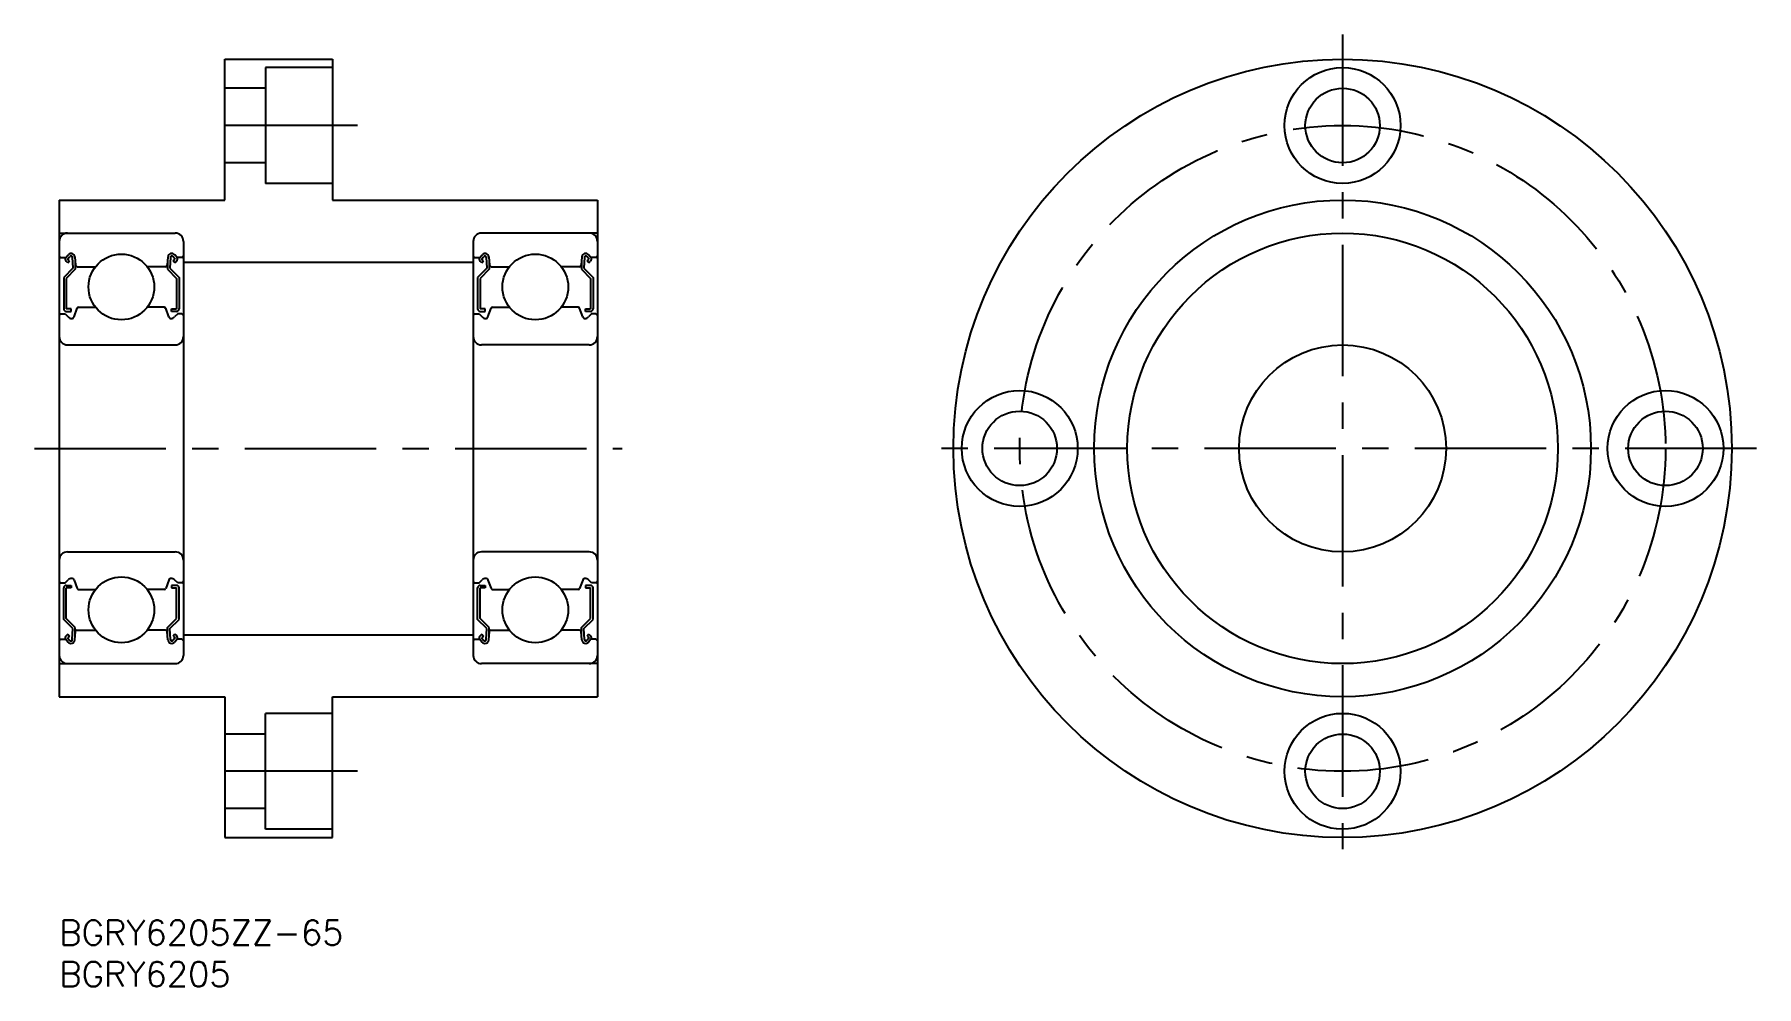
# Model space of a CAD drawing. Extents: x -3 to 205, y -8 to 107.
import ezdxf

# ---------------------------------------------------------------- set-up
doc = ezdxf.new("R2010")
doc.units = 0
doc.header["$LTSCALE"] = 0.5
doc.linetypes.add('CENTER', pattern=[50.8, 31.75, -6.35, 6.35, -6.35])
for name, color, linetype in [('MSM_CENTER', 1, 'CENTER'), ('MSM_CONTINUOUS', 7, 'CONTINUOUS'), ('MSM_PART_NUMBER', 7, 'CONTINUOUS')]:
    doc.layers.add(name, color=color, linetype=linetype)
doc.styles.get("Standard").update_dxf_attribs({"font": 'txt.shx', "height": 3, "bigfont": 'bigfont.shx'})

# ---------------------------------------------------------------- blocks, each defined once
blk = doc.blocks.new('*U2')
at = {"layer": 'MSM_PART_NUMBER'}
blk.add_text('BGRY6205ZZ-65', height=3, dxfattribs=at).set_placement((0, -3))
blk = doc.blocks.new('*U3')
at = {"layer": 'MSM_PART_NUMBER'}
blk.add_text('BGRY6205', height=3, dxfattribs=at).set_placement((0, -8))

msp = doc.modelspace()

# ---------------------------------------------------------------- linework, layer by layer
at = {"layer": 'MSM_CENTER'}
for p, q in [((155, 107), (155, 7)), ((36, 96), (17, 96)), ((-3, 57), (68, 57)), ((205, 57), (105, 57)), ((36, 18), (17, 18))]:
    msp.add_line(p, q, dxfattribs=at)
msp.add_circle((155, 57), 39, dxfattribs=at)
at = {"layer": 'MSM_CONTINUOUS'}
for p, q in [((20, 104), (33, 104)), ((20, 87), (20, 104)), ((33, 104), (33, 87)), ((33, 103), (24.9, 103)), ((24.9, 103), (24.9, 89)), ((24.9, 100.5), (20, 100.5)), ((24.9, 91.5), (20, 91.5)), ((33, 89), (24.9, 89)), ((0, 87), (20, 87)), ((0, 87), (0, 27)), ((33, 87), (65, 87)), ((65, 87), (65, 27)), ((0, 83), (14, 83)), ((15, 82), (15, 32)), ((50, 82), (50, 32)), ((65, 83), (51, 83)), ((0.2, 80.05), (0.78, 80.05)), ((0.78, 80.05), (1.06, 80.39)), ((1.05, 79.43), (0.82, 79.63)), ((1.01, 79.86), (1.29, 80.19)), ((1.24, 79.66), (1.01, 79.86)), ((1.05, 79.43), (1.24, 79.66)), ((1.57, 80.1), (1.63, 78.75)), ((1.87, 80.13), (1.96, 79.13)), ((1.93, 79.48), (1.93, 78.63)), ((13.13, 80.13), (13.04, 79.13)), ((13.07, 79.48), (13.07, 78.63)), ((13.43, 80.1), (13.37, 78.75)), ((13.99, 79.86), (13.71, 80.19)), ((13.76, 79.66), (13.99, 79.86)), ((13.95, 79.43), (13.76, 79.66)), ((14.22, 80.05), (13.94, 80.39)), ((13.95, 79.43), (14.18, 79.63)), ((14.8, 80.05), (14.22, 80.05)), ((15, 79.5), (50, 79.5)), ((50.2, 80.05), (50.78, 80.05)), ((50.78, 80.05), (51.06, 80.39)), ((51.05, 79.43), (50.82, 79.63)), ((51.01, 79.86), (51.29, 80.19)), ((51.24, 79.66), (51.01, 79.86)), ((51.05, 79.43), (51.24, 79.66)), ((51.57, 80.1), (51.63, 78.75)), ((51.87, 80.13), (51.96, 79.13)), ((51.93, 79.48), (51.93, 78.63)), ((63.13, 80.13), (63.04, 79.13)), ((63.07, 79.48), (63.07, 78.63)), ((63.43, 80.1), (63.37, 78.75)), ((63.99, 79.86), (63.71, 80.19)), ((63.76, 79.66), (63.99, 79.86)), ((63.95, 79.43), (63.76, 79.66)), ((64.22, 80.05), (63.94, 80.39)), ((63.95, 79.43), (64.18, 79.63)), ((64.8, 80.05), (64.22, 80.05)), ((1.63, 78.75), (0.53, 77.65)), ((0.53, 77.65), (0.53, 73.85)), ((1.93, 78.63), (0.83, 77.53)), ((0.83, 77.53), (0.83, 73.85)), ((2.16, 78.95), (4.38, 78.95)), ((12.84, 78.95), (10.62, 78.95)), ((13.07, 78.63), (14.17, 77.53)), ((13.37, 78.75), (14.47, 77.65)), ((14.17, 77.53), (14.17, 73.85)), ((14.47, 77.65), (14.47, 73.85)), ((51.63, 78.75), (50.53, 77.65)), ((50.53, 77.65), (50.53, 73.85)), ((51.93, 78.63), (50.83, 77.53)), ((50.83, 77.53), (50.83, 73.85)), ((52.16, 78.95), (54.38, 78.95)), ((62.84, 78.95), (60.62, 78.95)), ((63.07, 78.63), (64.17, 77.53)), ((63.37, 78.75), (64.47, 77.65)), ((64.17, 77.53), (64.17, 73.85)), ((64.47, 77.65), (64.47, 73.85)), ((0.2, 73.25), (0.7, 73.25)), ((0.7, 73.25), (1.07, 72.88)), ((1.45, 73.85), (0.83, 73.85)), ((0.83, 73.55), (1.45, 73.55)), ((1.45, 73.55), (1.45, 73.85)), ((1.78, 72.9), (2.15, 73.92)), ((2.34, 74.05), (4.38, 74.05)), ((12.66, 74.05), (10.62, 74.05)), ((13.22, 72.9), (12.85, 73.92)), ((13.55, 73.55), (13.55, 73.85)), ((13.55, 73.85), (14.17, 73.85)), ((14.17, 73.55), (13.55, 73.55)), ((14.3, 73.25), (13.93, 72.88)), ((14.8, 73.25), (14.3, 73.25)), ((50.2, 73.25), (50.7, 73.25)), ((50.7, 73.25), (51.07, 72.88)), ((51.45, 73.85), (50.83, 73.85)), ((50.83, 73.55), (51.45, 73.55)), ((51.45, 73.55), (51.45, 73.85)), ((51.78, 72.9), (52.15, 73.92)), ((52.34, 74.05), (54.38, 74.05)), ((62.66, 74.05), (60.62, 74.05)), ((63.22, 72.9), (62.85, 73.92)), ((63.55, 73.85), (64.17, 73.85)), ((63.55, 73.55), (63.55, 73.85)), ((64.17, 73.55), (63.55, 73.55)), ((64.3, 73.25), (63.93, 72.88)), ((64.8, 73.25), (64.3, 73.25)), ((1, 69.5), (14, 69.5)), ((64, 69.5), (51, 69.5)), ((1, 44.5), (14, 44.5)), ((64, 44.5), (51, 44.5)), ((0.2, 40.75), (0.7, 40.75)), ((0.53, 36.35), (0.53, 40.15)), ((0.7, 40.75), (1.07, 41.12)), ((0.83, 40.45), (1.45, 40.45)), ((0.83, 36.47), (0.83, 40.15)), ((1.45, 40.15), (0.83, 40.15)), ((1.45, 40.45), (1.45, 40.15)), ((1.78, 41.1), (2.15, 40.08)), ((2.34, 39.95), (4.38, 39.95)), ((12.66, 39.95), (10.62, 39.95)), ((13.22, 41.1), (12.85, 40.08)), ((13.55, 40.45), (13.55, 40.15)), ((14.17, 40.45), (13.55, 40.45)), ((13.55, 40.15), (14.17, 40.15)), ((14.3, 40.75), (13.93, 41.12)), ((14.17, 36.47), (14.17, 40.15)), ((14.8, 40.75), (14.3, 40.75)), ((14.47, 36.35), (14.47, 40.15)), ((50.2, 40.75), (50.7, 40.75)), ((50.53, 36.35), (50.53, 40.15)), ((50.7, 40.75), (51.07, 41.12)), ((50.83, 40.45), (51.45, 40.45)), ((50.83, 36.47), (50.83, 40.15)), ((51.45, 40.15), (50.83, 40.15)), ((51.45, 40.45), (51.45, 40.15)), ((51.78, 41.1), (52.15, 40.08)), ((52.34, 39.95), (54.38, 39.95)), ((62.66, 39.95), (60.62, 39.95)), ((63.22, 41.1), (62.85, 40.08)), ((64.17, 40.45), (63.55, 40.45)), ((63.55, 40.45), (63.55, 40.15)), ((63.55, 40.15), (64.17, 40.15)), ((64.3, 40.75), (63.93, 41.12)), ((64.17, 36.47), (64.17, 40.15)), ((64.8, 40.75), (64.3, 40.75)), ((64.47, 36.35), (64.47, 40.15)), ((1.63, 35.25), (0.53, 36.35)), ((1.93, 35.37), (0.83, 36.47)), ((1.93, 34.52), (1.93, 35.37)), ((13.07, 35.37), (14.17, 36.47)), ((13.07, 34.52), (13.07, 35.37)), ((13.37, 35.25), (14.47, 36.35)), ((51.63, 35.25), (50.53, 36.35)), ((51.93, 35.37), (50.83, 36.47)), ((51.93, 34.52), (51.93, 35.37)), ((63.07, 35.37), (64.17, 36.47)), ((63.07, 34.52), (63.07, 35.37)), ((63.37, 35.25), (64.47, 36.35)), ((0.2, 33.95), (0.78, 33.95)), ((0.78, 33.95), (1.06, 33.61)), ((1.05, 34.57), (0.82, 34.37)), ((1.24, 34.34), (1.01, 34.14)), ((1.01, 34.14), (1.29, 33.81)), ((1.05, 34.57), (1.24, 34.34)), ((1.57, 33.9), (1.63, 35.25)), ((1.87, 33.87), (1.96, 34.87)), ((2.16, 35.05), (4.38, 35.05)), ((12.84, 35.05), (10.62, 35.05)), ((13.13, 33.87), (13.04, 34.87)), ((13.43, 33.9), (13.37, 35.25)), ((13.99, 34.14), (13.71, 33.81)), ((13.95, 34.57), (13.76, 34.34)), ((13.76, 34.34), (13.99, 34.14)), ((14.22, 33.95), (13.94, 33.61)), ((13.95, 34.57), (14.18, 34.37)), ((14.8, 33.95), (14.22, 33.95)), ((15, 34.5), (50, 34.5)), ((50.2, 33.95), (50.78, 33.95)), ((50.78, 33.95), (51.06, 33.61)), ((51.05, 34.57), (50.82, 34.37)), ((51.24, 34.34), (51.01, 34.14)), ((51.01, 34.14), (51.29, 33.81)), ((51.05, 34.57), (51.24, 34.34)), ((51.57, 33.9), (51.63, 35.25)), ((51.87, 33.87), (51.96, 34.87)), ((52.16, 35.05), (54.38, 35.05)), ((62.84, 35.05), (60.62, 35.05)), ((63.13, 33.87), (63.04, 34.87)), ((63.43, 33.9), (63.37, 35.25)), ((63.99, 34.14), (63.71, 33.81)), ((63.95, 34.57), (63.76, 34.34)), ((63.76, 34.34), (63.99, 34.14)), ((64.22, 33.95), (63.94, 33.61)), ((63.95, 34.57), (64.18, 34.37)), ((64.8, 33.95), (64.22, 33.95)), ((0, 31), (14, 31)), ((65, 31), (51, 31)), ((0, 27), (20, 27)), ((20, 27), (20, 10)), ((33, 25), (24.9, 25)), ((24.9, 11), (24.9, 25)), ((33, 10), (33, 27)), ((33, 27), (65, 27)), ((24.9, 22.5), (20, 22.5)), ((24.9, 13.5), (20, 13.5)), ((33, 11), (24.9, 11)), ((20, 10), (33, 10))]:
    msp.add_line(p, q, dxfattribs=at)
for centre, radius in [((155, 57), 47), ((155, 96), 7), ((155, 96), 4.5), ((155, 57), 30), ((155, 57), 26), ((7.5, 76.5), 3.97), ((57.5, 76.5), 3.97), ((155, 57), 12.5), ((116, 57), 7), ((194, 57), 7), ((116, 57), 4.5), ((194, 57), 4.5), ((7.5, 37.5), 3.97), ((57.5, 37.5), 3.97), ((155, 18), 7), ((155, 18), 4.5)]:
    msp.add_circle(centre, radius, dxfattribs=at)
for centre, radius, start, end in [((1, 82), 1, 90, 180), ((14, 82), 1, 0, 90), ((51, 82), 1, 90, 180), ((64, 82), 1, 0, 90), ((0.2, 80.25), 0.2, 180, 270), ((1.01, 79.86), 0.3, 139.9105, 229.9992), ((1.41, 80.09), 0.46, 4.9869, 139.9105), ((1.41, 80.09), 0.16, 2.3754, 139.9946), ((2.16, 79.15), 0.2, 184.9869, 270), ((12.84, 79.15), 0.2, 270, 355.0131), ((13.59, 80.09), 0.46, 40.0895, 175.0131), ((13.59, 80.09), 0.16, 40.0054, 177.6246), ((13.99, 79.86), 0.3, 310.0008, 40.0895), ((14.8, 80.25), 0.2, 270, 0), ((50.2, 80.25), 0.2, 180, 270), ((51.01, 79.86), 0.3, 139.9105, 229.9992), ((51.41, 80.09), 0.46, 4.9869, 139.9105), ((51.41, 80.09), 0.16, 2.3754, 139.9946), ((52.16, 79.15), 0.2, 184.9869, 270), ((62.84, 79.15), 0.2, 270, 355.0131), ((63.59, 80.09), 0.46, 40.0895, 175.0131), ((63.59, 80.09), 0.16, 40.0054, 177.6246), ((63.99, 79.86), 0.3, 310.0008, 40.0895), ((64.8, 80.25), 0.2, 270, 0), ((0.2, 73.05), 0.2, 90, 180), ((0.83, 73.85), 0.3, 180, 270), ((1.5, 73.3), 0.6, 225.0023, 272.8279), ((1.5, 73), 0.3, 265.4914, 340.0304), ((2.34, 73.85), 0.2, 90, 160.0304), ((12.66, 73.85), 0.2, 19.9696, 90), ((13.5, 73), 0.3, 199.9696, 274.5086), ((13.5, 73.3), 0.6, 267.1721, 314.9977), ((14.17, 73.85), 0.3, 270, 0), ((14.8, 73.05), 0.2, 0, 90), ((50.2, 73.05), 0.2, 90, 180), ((50.83, 73.85), 0.3, 180, 270), ((51.5, 73.3), 0.6, 225.0023, 272.8279), ((51.5, 73), 0.3, 265.4914, 340.0304), ((52.34, 73.85), 0.2, 90, 160.0304), ((62.66, 73.85), 0.2, 19.9696, 90), ((63.5, 73), 0.3, 199.9696, 274.5086), ((63.5, 73.3), 0.6, 267.1721, 314.9977), ((64.17, 73.85), 0.3, 270, 0), ((64.8, 73.05), 0.2, 0, 90), ((1, 70.5), 1, 180, 270), ((14, 70.5), 1, 270, 0), ((51, 70.5), 1, 180, 270), ((64, 70.5), 1, 270, 0), ((1, 43.5), 1, 90, 180), ((14, 43.5), 1, 0, 90), ((51, 43.5), 1, 90, 180), ((64, 43.5), 1, 0, 90), ((0.2, 40.95), 0.2, 180, 270), ((0.83, 40.15), 0.3, 90, 180), ((1.5, 40.7), 0.6, 87.1721, 134.9977), ((1.5, 41), 0.3, 19.9696, 94.5086), ((2.34, 40.15), 0.2, 199.9696, 270), ((12.66, 40.15), 0.2, 270, 340.0304), ((13.5, 41), 0.3, 85.4914, 160.0304), ((13.5, 40.7), 0.6, 45.0023, 92.8279), ((14.17, 40.15), 0.3, 0, 90), ((14.8, 40.95), 0.2, 270, 0), ((50.2, 40.95), 0.2, 180, 270), ((50.83, 40.15), 0.3, 90, 180), ((51.5, 40.7), 0.6, 87.1721, 134.9977), ((51.5, 41), 0.3, 19.9696, 94.5086), ((52.34, 40.15), 0.2, 199.9696, 270), ((62.66, 40.15), 0.2, 270, 340.0304), ((63.5, 41), 0.3, 85.4914, 160.0304), ((63.5, 40.7), 0.6, 45.0023, 92.8279), ((64.17, 40.15), 0.3, 0, 90), ((64.8, 40.95), 0.2, 270, 0), ((0.2, 33.75), 0.2, 90, 180), ((1.01, 34.14), 0.3, 130.0008, 220.0895), ((1.41, 33.91), 0.46, 220.0895, 355.0131), ((1.41, 33.91), 0.16, 220.0054, 357.6246), ((2.16, 34.85), 0.2, 90, 175.0131), ((12.84, 34.85), 0.2, 4.9869, 90), ((13.59, 33.91), 0.46, 184.9869, 319.9105), ((13.59, 33.91), 0.16, 182.3754, 319.9946), ((13.99, 34.14), 0.3, 319.9105, 49.9992), ((14.8, 33.75), 0.2, 0, 90), ((50.2, 33.75), 0.2, 90, 180), ((51.01, 34.14), 0.3, 130.0008, 220.0895), ((51.41, 33.91), 0.46, 220.0895, 355.0131), ((51.41, 33.91), 0.16, 220.0054, 357.6246), ((52.16, 34.85), 0.2, 90, 175.0131), ((62.84, 34.85), 0.2, 4.9869, 90), ((63.59, 33.91), 0.46, 184.9869, 319.9105), ((63.59, 33.91), 0.16, 182.3754, 319.9946), ((63.99, 34.14), 0.3, 319.9105, 49.9992), ((64.8, 33.75), 0.2, 0, 90), ((1, 32), 1, 180, 270), ((14, 32), 1, 270, 0), ((51, 32), 1, 180, 270), ((64, 32), 1, 270, 0)]:
    msp.add_arc(centre, radius, start, end, dxfattribs=at)

# ---------------------------------------------------------------- block references
for name in ['*U2', '*U3']:
    msp.add_blockref(name, (0, 0), dxfattribs=at)

doc.saveas('drawing.dxf')
